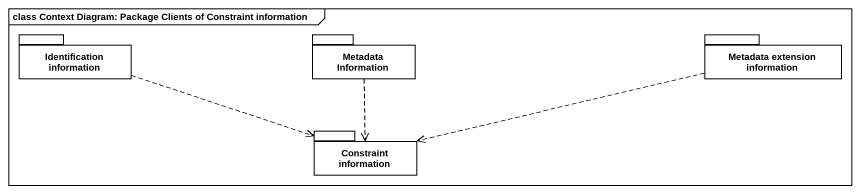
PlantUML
@startuml
mainframe class Context Diagram: Package Clients of Constraint information
package "Identification information" as Identification_information #FFFFFF {
}
package "Metadata Information" as Metadata_Information #FFFFFF {
}
package "Metadata extension information" as Metadata_extension #FFFFFF {
}
package "Constraint information" as Constraint_information #FFFFFF {
}
Identification_information .right.> Constraint_information
Metadata_Information ..> Constraint_information
Metadata_extension .left.> Constraint_information
@enduml
